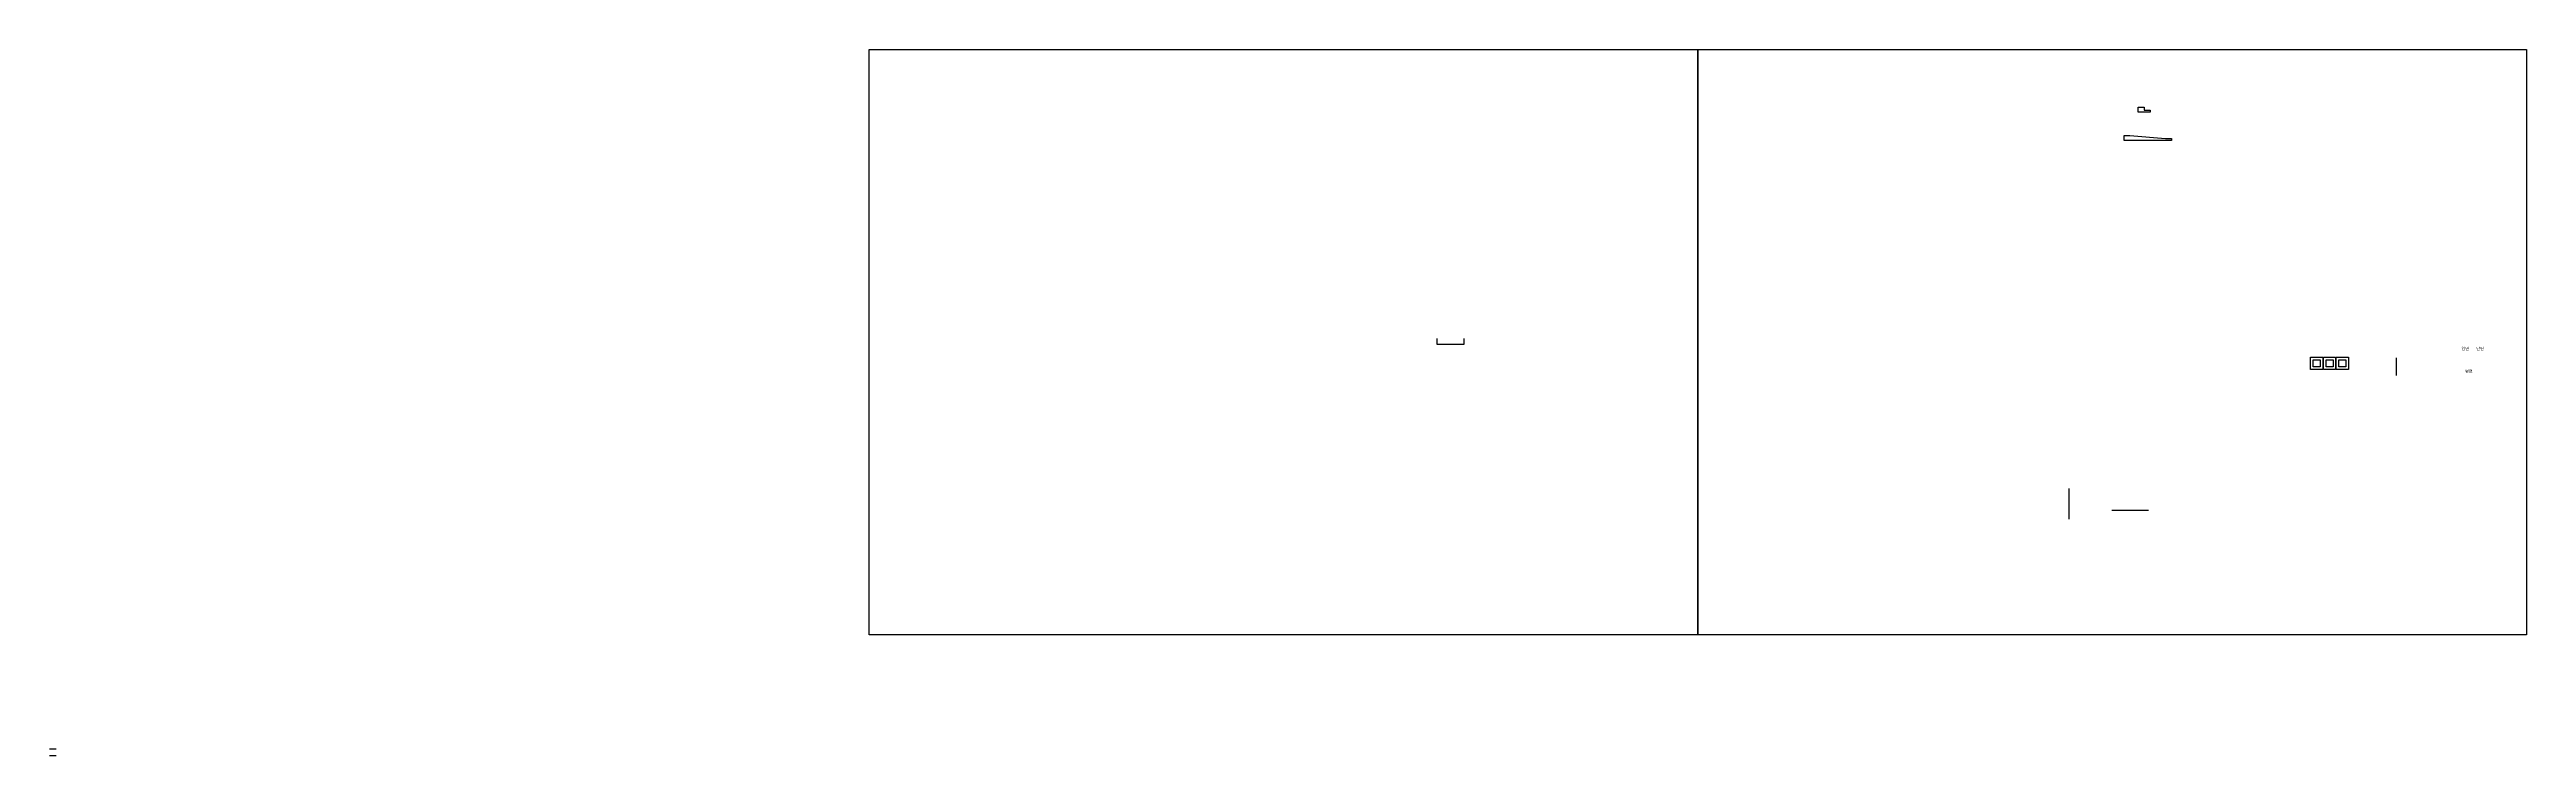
# Model space of a CAD drawing. Header units: millimetres. Extents: x -166347 to 914391, y 6300 to 237600.
# Drawn here: x -166347 to 336400, y 94276 to 237600 of the extents above; entities that cross this region are included whole.
import ezdxf

# ---------------------------------------------------------------- set-up
doc = ezdxf.new("R2010")
doc.units = ezdxf.units.MM
doc.header["$LTSCALE"] = 300
doc.layers.get('DEFPOINTS').update_dxf_attribs({"color": 137})
doc.styles.add('스타일1', font='malgun.ttf')

msp = doc.modelspace()

# ---------------------------------------------------------------- linework, layer by layer
at = {"layer": 'DEFPOINTS'}
for p, q in [((309983.7, 174977.2), (309983.7, 171434.9)), ((243610.1, 142282), (243610.1, 148464.4)), ((259711.3, 144041.4), (252219.6, 144041.4)), ((-166347, 95609.7), (-165013.6, 95609.7)), ((-166347, 94276.4), (-165013.6, 94276.4))]:
    msp.add_line(p, q, dxfattribs=at)
for points in [[(0, 237600), (168200, 237600), (168200, 118800), (0, 118800)], [(168200, 237600), (336400, 237600), (336400, 118800), (168200, 118800)], [(260005, 225312.9), (260005, 224912.9), (257605, 224912.9), (257605, 225912.9), (258805, 225912.9), (258805, 225312.9), (260005, 225312.9)], [(292580.5, 175150.2), (295060.5, 175150.2), (295060.5, 172670.2), (292580.5, 172670.2)], [(293120.5, 174610.2), (294520.5, 174610.2), (294520.5, 173210.2), (293120.5, 173210.2)], [(295193.2, 175150.2), (297673.2, 175150.2), (297673.2, 172670.2), (295193.2, 172670.2)], [(295733.2, 174610.2), (297133.2, 174610.2), (297133.2, 173210.2), (295733.2, 173210.2)], [(297806, 175150.2), (300286, 175150.2), (300286, 172670.2), (297806, 172670.2)], [(298346, 174610.2), (299746, 174610.2), (299746, 173210.2), (298346, 173210.2)]]:
    msp.add_lwpolyline(points, close=True, dxfattribs=at)
for points in [[(254721, 220115.3), (255921, 220115.3), (263121, 219515.3), (264321, 219515.3), (264321, 219115.3), (255921, 219115.3), (254721, 219115.3), (254721, 220115.3)], [(120725.6, 178942.5), (120725.6, 177742.5), (115325.6, 177742.5), (115325.6, 178942.5)]]:
    msp.add_lwpolyline(points, dxfattribs=at)

# ---------------------------------------------------------------- texts
at = {"layer": 'DEFPOINTS', "style": '스타일1'}
for s, p in [('입면', (323206.5, 176608.1)), ('단면', (326203.7, 176608.1)), ('평면', (323922.4, 171996.4))]:
    msp.add_text(s, height=600, dxfattribs=at).set_placement(p)

doc.saveas('drawing.dxf')
